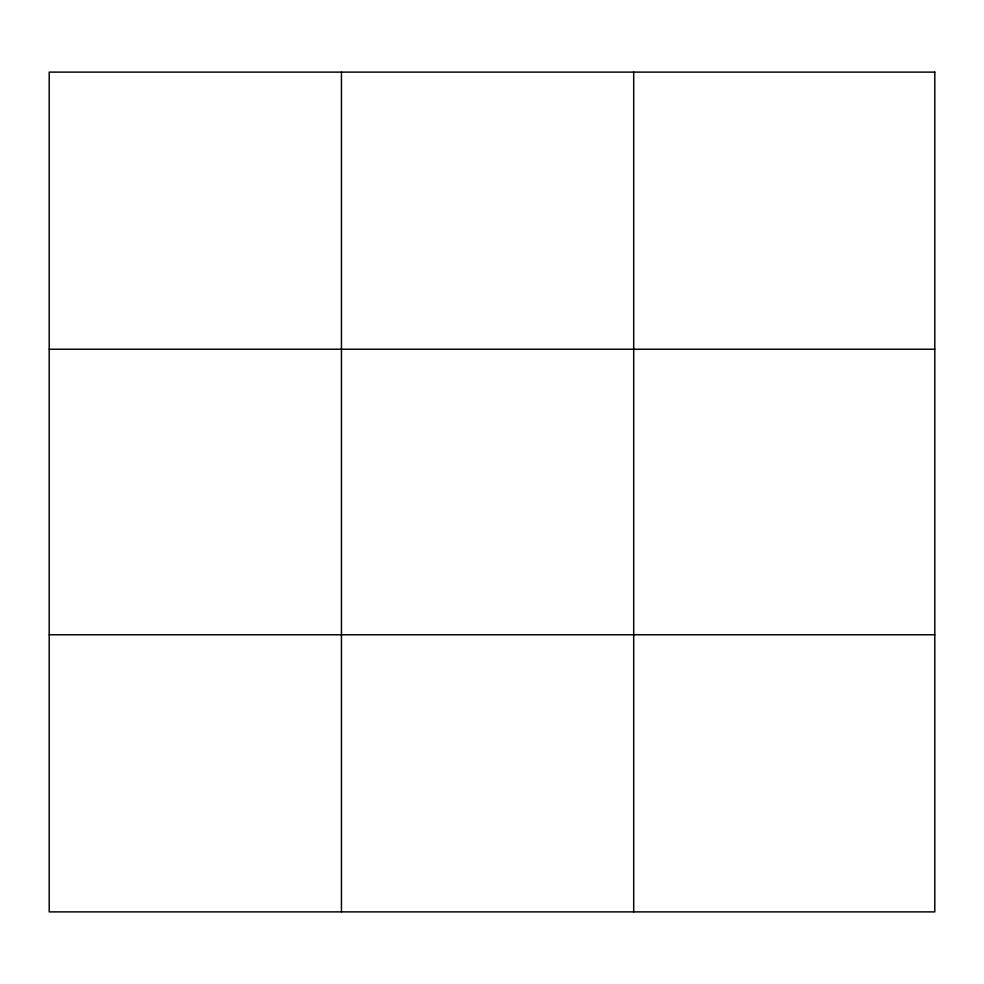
<?xml version="1.0" encoding="UTF-8"?>
<svg xmlns="http://www.w3.org/2000/svg" width="984" height="984" viewBox="0 0 984 984"><rect width="100%" height="100%" fill="white"/><g stroke="black" fill="none" stroke-linecap="round" stroke-linejoin="round"><path stroke-width="1.48" d="M341.448 911.885L341.448 72.115M633.696 911.885L633.696 72.115M49.2 349.234L934.8 349.234M49.2 634.766L934.8 634.766M934.8 72.115L934.8 911.885L49.2 911.885L49.2 72.115L934.8 72.115"/></g></svg>
